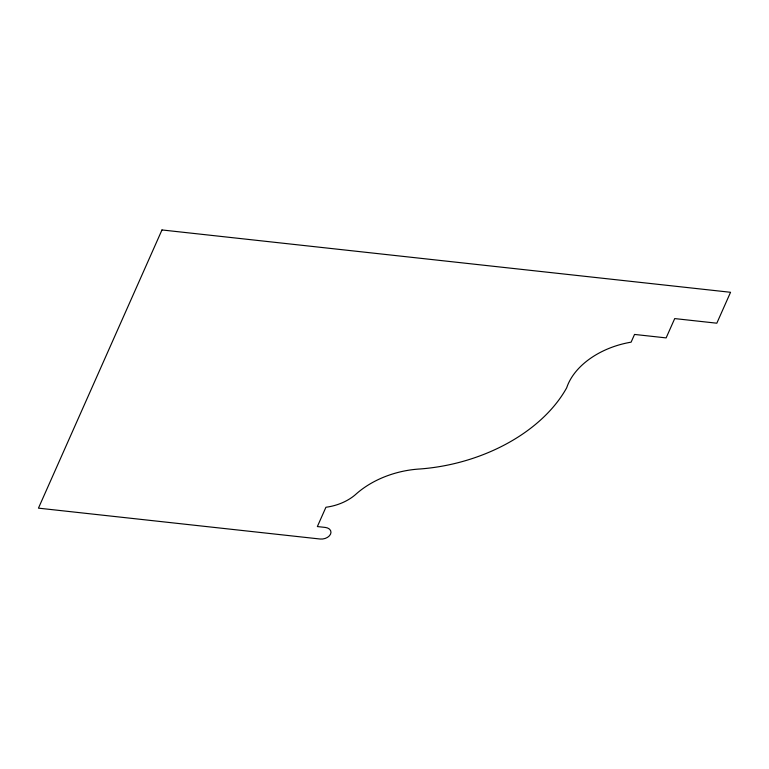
<?xml version="1.0" encoding="UTF-8"?>
<svg xmlns="http://www.w3.org/2000/svg" width="769" height="769" viewBox="0 0 769 769"><rect width="100%" height="100%" fill="white"/><g stroke="black" fill="none" stroke-linecap="round" stroke-linejoin="round"><path stroke-width="1.15" d="M161.98 229.95L38.45 508.146L320.106 539.021A8.411 5.71 -12.5 0 0 330.574 534.09A8.411 5.71 -12.5 0 0 325.249 527.428L317.357 526.563L325.931 507.252A41.843 28.376 -12.5 0 0 356.547 493.65A78.063 52.936 -12.5 0 1 420.22 468.965A151.003 102.402 -12.5 0 0 566.695 387.778A72.546 49.197 -12.5 0 1 631.109 342.167L634.54 334.438L666.127 337.899L674.711 318.587L716.823 323.201L730.55 292.287L161.98 229.95"/></g></svg>
